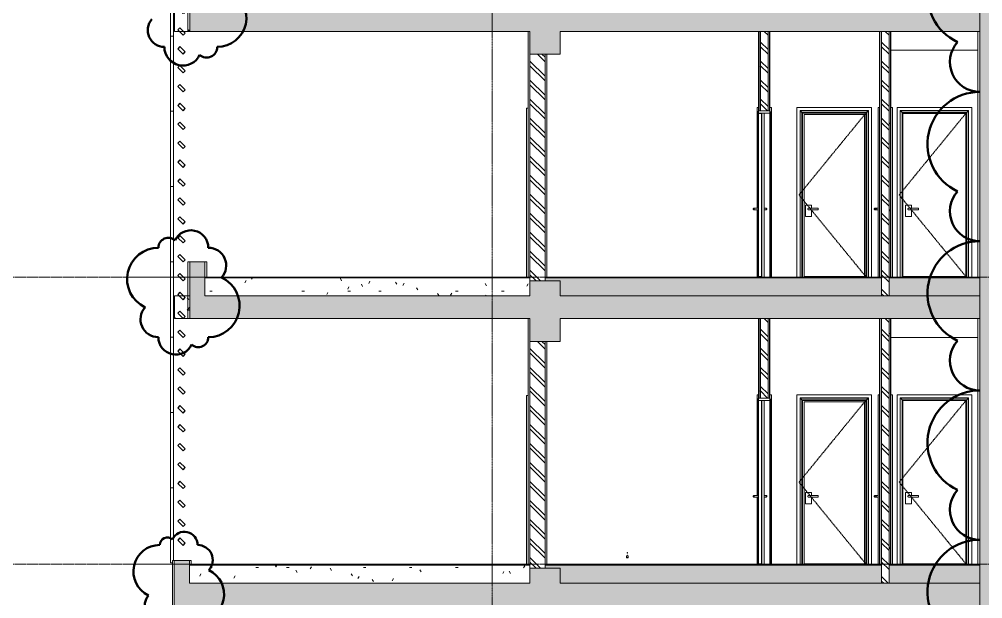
# Model space of a CAD drawing. Header units: millimetres. Extents: x 78096 to 288885, y -20632 to 149556.
# Drawn here: x 205079 to 217824, y 96045 to 103711 of the extents above; entities that cross this region are included whole.
import ezdxf

# ---------------------------------------------------------------- set-up
doc = ezdxf.new("R2010")
doc.units = ezdxf.units.MM
doc.linetypes.add('Centre', pattern=[31.75, 6.35, -4.7625, 15.875, -4.7625])
doc.linetypes.add('Grid Line', pattern=[22.225, 12.7, -3.175, 3.175, -3.175])
for name, color, linetype, lineweight in [('A-DETL', 90, 'Continuous', 9), ('A-DETL-GENF', 92, 'Continuous', 9), ('A-DOOR', 31, 'Continuous', 9), ('A-DOOR-FRAM', 31, 'Continuous', 9), ('A-FLOR', 192, 'Continuous', 9), ('A-FLOR-FNSH', 192, 'Continuous', 35), ('A-FLOR-LEVL', 51, 'Continuous', 9), ('A-FLOR-MCUT', 51, 'Continuous', 9), ('A-FLOR-PATT', 8, 'Continuous', 35), ('A-GENM', 13, 'Continuous', 9), ('A-GLAZ-CWMG', 51, 'Continuous', 9), ('A-WALL', 113, 'Continuous', 9), ('A-WALL-FNSH', 113, 'Continuous', 25), ('A-WALL-PATT', 111, 'Continuous', 25), ('G-ANNO-REVC', 71, 'Continuous', 50), ('P-SANR-FIXT', 6, 'Continuous', 9), ('S-BEAM', 12, 'Continuous', 9), ('S-GRID', 1, 'Continuous', 9)]:
    doc.layers.add(name, color=color, linetype=linetype, lineweight=lineweight)
pattern_1 = [(0, (230762.54, 117385), (812.8, 203.2), [33.528, -576.072, 33.528, -576.072, -3251.2]), (0, (230762.54, 117385), (812.8, 203.2), [-1219.2, 33.528, -1185.672, 33.528, -576.072, -1422.4]), (0, (230762.54, 117385), (812.8, 203.2), [-3048, 33.528, -372.872, 33.528, -982.472]), (120, (231067.34, 117486.6), (-582.3764, 602.3054), [33.528, -576.072, 33.528, -3827.272]), (120, (231067.34, 117486.6), (-582.3764, 602.3054), [-643.128, -576.072, 33.528, -1185.672, -2032]), (120, (231067.34, 117486.6), (-582.3764, 602.3054), [-2438.4, 33.528, -576.072, 33.528, -1388.872]), (120, (231067.34, 117486.6), (-582.3764, 602.3054), [-3081.528, -372.872, 33.528, -982.472]), (240, (231168.94, 117893), (-230.4236, -805.5054), [33.528, -576.072, 33.528, -3827.272]), (240, (231168.94, 117893), (-230.4236, -805.5054), [-643.128, -576.072, 33.528, -1185.672, -2032]), (240, (231168.94, 117893), (-230.4236, -805.5054), [-2438.4, 33.528, -576.072, 33.528, -1388.872]), (240, (231168.94, 117893), (-230.4236, -805.5054), [-3081.528, -372.872, 33.528, -982.472])]
pattern_2 = [(50, (5066.1, 117385), (728.737, -63.756), [76.2, -838.2]), (355, (5066.1, 117385), (-140.972, 764.228), [60.96, -670.56]), (100.451, (5126.8, 117379.7), (587.77, 700.467), [64.76, -712.36]), (46.184, (5066.1, 117588.2), (1084.316, -168.17), [114.3, -1257.3]), (96.636, (5156.4, 117574.2), (949.61, 989.71), [97.14, -1068.54]), (351.184, (5066.1, 117588.2), (949.62, 989.7), [91.44, -1005.84]), (21, (5167.7, 117537.4), (606.458, -409.06), [76.2, -838.2]), (326, (5167.7, 117537.4), (247.208, 736.753), [60.96, -670.56]), (71.451, (5218.2, 117503.3), (853.668, 327.685), [64.76, -712.36]), (37.5, (5066.1, 117385), (12.3547, 338.2201), [33.528, -628.904, 33.528, -647.192, -673.1]), (37.5, (5066.1, 117385), (12.3547, 338.2201), [-1343.152, 33.528, -639.572]), (7.5, (5066.1, 117385), (267.279, 400.722), [33.528, -354.584, 33.528, -613.664, -256.54]), (7.5, (5066.1, 117385), (267.279, 400.722), [-1035.304, 33.528, -223.012]), (327.5, (4839.52, 117385), (542.3633, -22.9153), [33.528, -220.472, 33.528, -758.952, -1051.56]), (327.5, (4839.52, 117385), (542.3633, -22.9153), [-1046.48, 33.528, -1018.032]), (317.5, (4737.9, 117385), (592.517, 101.707), [33.528, -296.672, 33.528, -492.76, -746.76]), (317.5, (4737.9, 117385), (592.517, 101.707), [-856.488, 33.528, -713.232])]
pattern_3 = [(50, (230762.54, 117385), (728.7365, -63.756), [76.2, -838.2]), (355, (230762.54, 117385), (-140.972, 764.228), [60.96, -670.56]), (100.451, (230823.3, 117379.7), (587.77, 700.467), [64.76, -712.36]), (46.184, (230762.5, 117588.2), (1084.316, -168.171), [114.3, -1257.3]), (96.636, (230852.9, 117574.2), (949.61, 989.71), [97.14, -1068.54]), (351.184, (230762.5, 117588.2), (949.62, 989.7), [91.44, -1005.84]), (21, (230864.14, 117537.4), (606.458, -409.0606), [76.2, -838.2]), (326, (230864.14, 117537.4), (247.208, 736.753), [60.96, -670.56]), (71.451, (230914.7, 117503.3), (853.668, 327.685), [64.76, -712.36]), (37.5, (230762.54, 117385), (12.3547, 338.2201), [33.528, -628.904, 33.528, -647.192, -673.1]), (37.5, (230762.54, 117385), (12.3547, 338.2201), [-1343.152, 33.528, -639.572]), (7.5, (230762.54, 117385), (267.279, 400.722), [33.528, -354.584, 33.528, -613.664, -256.54]), (7.5, (230762.54, 117385), (267.279, 400.722), [-1035.304, 33.528, -223.012]), (327.5, (230535.98, 117385), (542.3633, -22.9153), [33.528, -220.472, 33.528, -758.952, -1051.56]), (327.5, (230535.98, 117385), (542.3633, -22.9153), [-1046.48, 33.528, -1018.032]), (317.5, (230434.38, 117385), (592.517, 101.707), [33.528, -296.672, 33.528, -492.76, -746.76]), (317.5, (230434.38, 117385), (592.517, 101.707), [-856.488, 33.528, -713.232])]

# ---------------------------------------------------------------- blocks, each defined once
blk = doc.blocks.new('ZZ-D - Internal Door - 900 x 2200_TYPE GENERAL-4314285-TOMH A-A')
at = {"layer": 'A-DOOR'}
for p, q in [((-9005, 98743), (-9005, 96500)), ((-8019, 98743), (-9005, 98743)), ((-8965, 96500), (-8965, 98703)), ((-8965, 98703), (-8059, 98703)), ((-8939, 98677), (-8965, 98703)), ((-8939, 98677), (-8939, 96500)), ((-8085, 98677), (-8939, 98677)), ((-8935, 98673), (-8935, 96500)), ((-8089, 98673), (-8935, 98673)), ((-8928, 98666), (-8928, 96508)), ((-8096, 98666), (-8928, 98666)), ((-8096, 96508), (-8096, 98666)), ((-8089, 96500), (-8089, 98673)), ((-8059, 98703), (-8085, 98677)), ((-8085, 96500), (-8085, 98677)), ((-8059, 96500), (-8059, 98703)), ((-8019, 98743), (-8019, 96500)), ((-8893, 97450), (-8893, 97300)), ((-8813, 97450), (-8893, 97450)), ((-8819, 97410), (-8853, 97410)), ((-8853, 97390), (-8819, 97390)), ((-8725, 97410), (-8819, 97410)), ((-8819, 97390), (-8725, 97390)), ((-8813, 97410), (-8813, 97450)), ((-8813, 97300), (-8813, 97390)), ((-8893, 97300), (-8813, 97300)), ((-8928, 96508), (-8096, 96508))]:
    blk.add_line(p, q, dxfattribs=at)
at = {"layer": 'A-DOOR', "linetype": 'Centre'}
for p, q in [((-8096, 98666), (-8978, 97587)), ((-8978, 97587), (-8096, 96508))]:
    blk.add_line(p, q, dxfattribs=at)
at = {"layer": 'A-DOOR'}
for start_param, end_param in [(4.712389, 6.283185), (3.141593, 4.712389)]:
    blk.add_ellipse((-8725, 97400), major_axis=(0, 10), ratio=0.104556, start_param=start_param, end_param=end_param, dxfattribs=at)
for points, knots in [([(-8935, 98673), (-8935, 98673), (-8935, 98673), (-8936, 98674), (-8937, 98674), (-8938, 98675), (-8939, 98676), (-8939, 98677)], [-1, -1, -1, -1, -0.75, -0.625, -0.5, -0.25, 0, 0, 0, 0]), ([(-8085, 98677), (-8086, 98676), (-8087, 98675), (-8088, 98674), (-8088, 98674), (-8089, 98673), (-8089, 98673), (-8089, 98673)], [0, 0, 0, 0, 0.25, 0.5, 0.625, 0.75, 1, 1, 1, 1]), ([(-8863, 97400), (-8863, 97401), (-8863, 97403), (-8862, 97405), (-8861, 97406), (-8860, 97407), (-8859, 97408), (-8858, 97409), (-8857, 97409), (-8857, 97409), (-8856, 97409), (-8855, 97410), (-8854, 97410), (-8854, 97410), (-8853, 97410)], [0, 0, 0, 0, 0.0833333, 0.1666667, 0.2083333, 0.25, 0.2916667, 0.3333333, 0.3541667, 0.375, 0.3958333, 0.4166667, 0.4583333, 0.5, 0.5, 0.5, 0.5]), ([(-8853, 97390), (-8853, 97390), (-8854, 97390), (-8854, 97390), (-8855, 97390), (-8856, 97390), (-8856, 97391), (-8857, 97391), (-8858, 97391), (-8859, 97392), (-8859, 97392), (-8860, 97393), (-8861, 97394), (-8862, 97395), (-8863, 97397), (-8863, 97399), (-8863, 97400)], [0.5, 0.5, 0.5, 0.5, 0.5208333, 0.5416667, 0.5625, 0.5833333, 0.6041667, 0.625, 0.6666667, 0.6875, 0.7083333, 0.75, 0.7916667, 0.8333333, 0.9166667, 1, 1, 1, 1]), ([(-8820, 97400), (-8820, 97402), (-8820, 97405), (-8820, 97408), (-8819, 97410), (-8819, 97410), (-8819, 97410)], [0, 0, 0, 0, 0.1666667, 0.3333333, 0.4166667, 0.5, 0.5, 0.5, 0.5])]:
    blk.add_open_spline(points, degree=3, knots=knots, dxfattribs=at)
blk.add_open_spline([(-8819, 97390), (-8819, 97390), (-8819, 97390), (-8820, 97391), (-8820, 97393), (-8820, 97395), (-8820, 97397), (-8820, 97399), (-8820, 97400)], degree=3, dxfattribs=at)
at = {"layer": 'A-DOOR-FRAM'}
for p, q in [((-8962, 98700), (-8062, 98700)), ((-8930, 98668), (-8930, 96500)), ((-8094, 98668), (-8930, 98668)), ((-8094, 98668), (-8094, 96500)), ((-8062, 98700), (-8062, 96500)), ((-8911, 96500), (-8911, 96508)), ((-8113, 96508), (-8113, 96500))]:
    blk.add_line(p, q, dxfattribs=at)
blk = doc.blocks.new('ZZ-D - Internal Door - 1000 x 2200_ΤΥΠΟΣ 5_WC-4307367-TOMH A-A')
at = {"layer": 'A-DOOR', "lineweight": 18}
for p, q in [((-9237, 98743), (-9257, 98743)), ((-9257, 98743), (-9257, 96500)), ((-9237, 96500), (-9237, 98743)), ((-9067, 98743), (-9087, 98743)), ((-9087, 98743), (-9087, 98713)), ((-9087, 98713), (-9087, 96500)), ((-9067, 98713), (-9067, 98743)), ((-9067, 96500), (-9067, 98713)), ((-9257, 96500), (-9237, 96500)), ((-9087, 96500), (-9067, 96500))]:
    blk.add_line(p, q, dxfattribs=at)
at = {"layer": 'A-DOOR'}
for p, q in [((-9290, 97410), (-9299, 97410)), ((-9289, 97410), (-9299, 97410)), ((-9299, 97390), (-9290, 97390)), ((-9299, 97390), (-9289, 97390)), ((-9257, 97410), (-9290, 97410)), ((-9290, 97390), (-9257, 97390))]:
    blk.add_line(p, q, dxfattribs=at)
for start_param, end_param in [(4.712389, 7.853982), (1.570796, 4.712389)]:
    blk.add_ellipse((-9289, 97400), major_axis=(0, 10), ratio=0.994519, start_param=start_param, end_param=end_param, dxfattribs=at)
for points, knots in [([(-9309, 97400), (-9309, 97402), (-9308, 97405), (-9305, 97408), (-9302, 97410), (-9299, 97410), (-9297, 97410), (-9297, 97410)], [0, 0, 0, 0, 0.1666667, 0.3333333, 0.4166667, 0.5, 0.5833333, 0.5833333, 0.5833333, 0.5833333]), ([(-9292, 97410), (-9292, 97410), (-9291, 97410), (-9290, 97410), (-9290, 97410), (-9289, 97410), (-9289, 97410), (-9288, 97410), (-9288, 97409), (-9287, 97409), (-9287, 97409), (-9287, 97409)], [0.4285634, 0.4285634, 0.4285634, 0.4285634, 0.4583333, 0.5, 0.5208333, 0.5416667, 0.5625, 0.5833333, 0.6041667, 0.625, 0.6372964, 0.6372964, 0.6372964, 0.6372964]), ([(-9287, 97391), (-9287, 97391), (-9287, 97391), (-9288, 97391), (-9288, 97390), (-9289, 97390), (-9290, 97390), (-9291, 97390), (-9291, 97390), (-9292, 97390), (-9292, 97390), (-9292, 97390)], [0.3627036, 0.3627036, 0.3627036, 0.3627036, 0.375, 0.3958333, 0.4166667, 0.4583333, 0.5, 0.5208333, 0.5416667, 0.5625, 0.5714366, 0.5714366, 0.5714366, 0.5714366])]:
    blk.add_open_spline(points, degree=3, knots=knots, dxfattribs=at)
blk.add_open_spline([(-9297, 97390), (-9297, 97390), (-9299, 97390), (-9302, 97390), (-9304, 97391), (-9306, 97393), (-9308, 97395), (-9309, 97397), (-9309, 97399), (-9309, 97400)], degree=3, dxfattribs=at)
blk = doc.blocks.new('ZZ-D - Internal Door - 900 x 2200_TYPE  WC ENTRANCE-4315241-TOMH A-A')
at = {"layer": 'A-DOOR'}
for p, q in [((-10330, 96500), (-10330, 98743)), ((-10330, 98743), (-9344, 98743)), ((-10264, 98677), (-10290, 98703)), ((-10290, 98703), (-10290, 96500)), ((-9384, 98703), (-10290, 98703)), ((-10264, 98677), (-10264, 96500)), ((-9410, 98677), (-10264, 98677)), ((-10260, 98673), (-10260, 96500)), ((-9414, 98673), (-10260, 98673)), ((-9414, 98673), (-9414, 96500)), ((-9384, 98703), (-9410, 98677)), ((-9410, 98677), (-9410, 96500)), ((-9384, 98703), (-9384, 96500)), ((-9344, 96500), (-9344, 98743)), ((-10218, 97450), (-10218, 97300)), ((-10138, 97450), (-10218, 97450)), ((-10144, 97410), (-10178, 97410)), ((-10178, 97390), (-10144, 97390)), ((-10050, 97410), (-10144, 97410)), ((-10144, 97390), (-10050, 97390)), ((-10138, 97410), (-10138, 97450)), ((-10138, 97300), (-10138, 97390)), ((-10218, 97300), (-10138, 97300)), ((-10236, 96508), (-9438, 96508))]:
    blk.add_line(p, q, dxfattribs=at)
at = {"layer": 'A-DOOR', "linetype": 'Centre'}
for p, q in [((-9421, 98666), (-10303, 97587)), ((-10303, 97587), (-9421, 96508))]:
    blk.add_line(p, q, dxfattribs=at)
at = {"layer": 'A-DOOR'}
for start_param, end_param in [(4.712389, 6.283185), (3.141593, 4.712389)]:
    blk.add_ellipse((-10050, 97400), major_axis=(0, 10), ratio=0.104556, start_param=start_param, end_param=end_param, dxfattribs=at)
for points in [[(-10260, 98673), (-10260, 98673), (-10261, 98674), (-10263, 98676), (-10264, 98677)], [(-9410, 98677), (-9411, 98676), (-9413, 98674), (-9414, 98673), (-9414, 98673)], [(-10144, 97390), (-10144, 97390), (-10145, 97390), (-10145, 97391), (-10145, 97393), (-10145, 97395), (-10145, 97397), (-10145, 97399), (-10145, 97400)]]:
    blk.add_open_spline(points, degree=3, dxfattribs=at)
for points, knots in [([(-10188, 97400), (-10188, 97401), (-10188, 97403), (-10187, 97405), (-10186, 97406), (-10185, 97407), (-10184, 97408), (-10183, 97409), (-10183, 97409), (-10182, 97409), (-10181, 97409), (-10180, 97410), (-10179, 97410), (-10179, 97410), (-10178, 97410)], [0, 0, 0, 0, 0.0833333, 0.1666667, 0.2083333, 0.25, 0.2916667, 0.3333333, 0.3541667, 0.375, 0.3958333, 0.4166667, 0.4583333, 0.5, 0.5, 0.5, 0.5]), ([(-10178, 97390), (-10178, 97390), (-10179, 97390), (-10179, 97390), (-10180, 97390), (-10181, 97390), (-10181, 97391), (-10182, 97391), (-10183, 97391), (-10184, 97392), (-10184, 97392), (-10185, 97393), (-10186, 97394), (-10187, 97395), (-10188, 97397), (-10188, 97399), (-10188, 97400)], [0.5, 0.5, 0.5, 0.5, 0.5208333, 0.5416667, 0.5625, 0.5833333, 0.6041667, 0.625, 0.6666667, 0.6875, 0.7083333, 0.75, 0.7916667, 0.8333333, 0.9166667, 1, 1, 1, 1]), ([(-10145, 97400), (-10145, 97402), (-10145, 97405), (-10145, 97408), (-10145, 97410), (-10144, 97410), (-10144, 97410)], [0, 0, 0, 0, 0.1666667, 0.3333333, 0.4166667, 0.5, 0.5, 0.5, 0.5])]:
    blk.add_open_spline(points, degree=3, knots=knots, dxfattribs=at)
at = {"layer": 'A-DOOR-FRAM'}
for p, q in [((-10287, 98700), (-9387, 98700)), ((-10255, 98668), (-10255, 96500)), ((-9419, 98668), (-10255, 98668)), ((-10236, 98649), (-10236, 96500)), ((-10236, 98649), (-9438, 98649)), ((-9438, 98649), (-9438, 96500)), ((-9419, 98668), (-9419, 96500)), ((-9387, 98700), (-9387, 96500))]:
    blk.add_line(p, q, dxfattribs=at)
blk = doc.blocks.new('ZZ-D - Internal Door - 900 x 2200_TYPE  WC ENTRANCE-V9-TOMH A-A')
at = {"layer": 'A-DOOR', "lineweight": 18}
for p, q in [((-10837, 98743), (-10857, 98743)), ((-10857, 98743), (-10857, 98703)), ((-10857, 98703), (-10843, 98677)), ((-10837, 98673), (-10837, 98743)), ((-10799, 98666), (-10837, 98666)), ((-10837, 98666), (-10837, 96508)), ((-10799, 96508), (-10799, 98666)), ((-10667, 98743), (-10687, 98743)), ((-10687, 98743), (-10687, 98673)), ((-10681, 98677), (-10667, 98703)), ((-10667, 98703), (-10667, 98743)), ((-10837, 96508), (-10799, 96508))]:
    blk.add_line(p, q, dxfattribs=at)
at = {"layer": 'A-DOOR'}
for p, q in [((-10857, 98703), (-10857, 97410)), ((-10843, 98677), (-10843, 97450)), ((-10681, 98677), (-10681, 96500)), ((-10667, 98703), (-10667, 96500)), ((-10890, 97410), (-10899, 97410)), ((-10890, 97410), (-10899, 97410)), ((-10899, 97390), (-10890, 97390)), ((-10899, 97390), (-10890, 97390)), ((-10845, 97410), (-10890, 97410)), ((-10890, 97390), (-10845, 97390)), ((-10857, 97390), (-10857, 96500)), ((-10845, 97300), (-10845, 97450)), ((-10845, 97450), (-10837, 97450)), ((-10799, 97450), (-10797, 97450)), ((-10746, 97410), (-10765, 97410)), ((-10765, 97390), (-10746, 97390)), ((-10737, 97410), (-10746, 97410)), ((-10737, 97410), (-10746, 97410)), ((-10746, 97390), (-10737, 97390)), ((-10746, 97390), (-10737, 97390)), ((-10837, 97300), (-10845, 97300)), ((-10843, 97300), (-10843, 96500)), ((-10797, 97300), (-10799, 97300))]:
    blk.add_line(p, q, dxfattribs=at)
at = {"layer": 'A-DOOR', "lineweight": 18}
for centre, start, end in [((-10836, 98681), 209.7449, 262.875), ((-10688, 98681), 277.125, 330.2551)]:
    blk.add_arc(centre, 8.06, start, end, dxfattribs=at)
at = {"layer": 'A-DOOR'}
for points, knots in [([(-10837, 98673), (-10838, 98673), (-10839, 98673), (-10840, 98674), (-10841, 98674), (-10842, 98675), (-10843, 98676), (-10843, 98677)], [0, 0, 0, 0, 0.25, 0.375, 0.5, 0.75, 1, 1, 1, 1]), ([(-10909, 97400), (-10909, 97398), (-10908, 97395), (-10905, 97392), (-10902, 97390), (-10899, 97390), (-10897, 97390), (-10897, 97390)], [0, 0, 0, 0, 0.1666667, 0.3333333, 0.4166667, 0.5, 0.5833333, 0.5833333, 0.5833333, 0.5833333]), ([(-10890, 97410), (-10890, 97410), (-10891, 97410), (-10891, 97410), (-10892, 97410), (-10892, 97410), (-10893, 97409), (-10893, 97409), (-10894, 97409), (-10894, 97408), (-10895, 97408), (-10896, 97407), (-10896, 97406), (-10897, 97405), (-10898, 97403), (-10898, 97401), (-10898, 97400)], [0.5, 0.5, 0.5, 0.5, 0.5208333, 0.5416667, 0.5625, 0.5833333, 0.6041667, 0.625, 0.6666667, 0.6875, 0.7083333, 0.75, 0.7916667, 0.8333333, 0.9166667, 1, 1, 1, 1]), ([(-10898, 97400), (-10898, 97399), (-10898, 97397), (-10897, 97395), (-10896, 97394), (-10896, 97393), (-10895, 97392), (-10894, 97391), (-10894, 97391), (-10893, 97391), (-10893, 97391), (-10892, 97390), (-10891, 97390), (-10890, 97390), (-10890, 97390)], [0, 0, 0, 0, 0.0833333, 0.1666667, 0.2083333, 0.25, 0.2916667, 0.3333333, 0.3541667, 0.375, 0.3958333, 0.4166667, 0.4583333, 0.5, 0.5, 0.5, 0.5]), ([(-10738, 97400), (-10738, 97401), (-10739, 97403), (-10739, 97405), (-10740, 97406), (-10741, 97407), (-10741, 97408), (-10742, 97409), (-10743, 97409), (-10743, 97409), (-10744, 97409), (-10744, 97410), (-10745, 97410), (-10746, 97410), (-10746, 97410)], [0, 0, 0, 0, 0.0833333, 0.1666667, 0.2083333, 0.25, 0.2916667, 0.3333333, 0.3541667, 0.375, 0.3958333, 0.4166667, 0.4583333, 0.5, 0.5, 0.5, 0.5]), ([(-10746, 97390), (-10746, 97390), (-10746, 97390), (-10745, 97390), (-10745, 97390), (-10744, 97390), (-10744, 97391), (-10743, 97391), (-10742, 97391), (-10742, 97392), (-10741, 97392), (-10741, 97393), (-10740, 97394), (-10739, 97395), (-10739, 97397), (-10738, 97399), (-10738, 97400)], [0.5, 0.5, 0.5, 0.5, 0.5208333, 0.5416667, 0.5625, 0.5833333, 0.6041667, 0.625, 0.6666667, 0.6875, 0.7083333, 0.75, 0.7916667, 0.8333333, 0.9166667, 1, 1, 1, 1]), ([(-10727, 97400), (-10727, 97402), (-10728, 97405), (-10731, 97408), (-10734, 97410), (-10737, 97410), (-10739, 97410), (-10740, 97410)], [0, 0, 0, 0, 0.1666667, 0.3333333, 0.4166667, 0.5, 0.5833333, 0.5833333, 0.5833333, 0.5833333])]:
    blk.add_open_spline(points, degree=3, knots=knots, dxfattribs=at)
for points in [[(-10897, 97410), (-10897, 97410), (-10899, 97410), (-10902, 97410), (-10904, 97409), (-10906, 97407), (-10908, 97405), (-10909, 97403), (-10909, 97401), (-10909, 97400)], [(-10740, 97390), (-10739, 97390), (-10737, 97390), (-10734, 97390), (-10732, 97391), (-10730, 97393), (-10728, 97395), (-10727, 97397), (-10727, 97399), (-10727, 97400)]]:
    blk.add_open_spline(points, degree=3, dxfattribs=at)
at = {"layer": 'A-DOOR-FRAM', "lineweight": 18}
for p, q in [((-10687, 98700), (-10837, 98700)), ((-10837, 98700), (-10837, 98668)), ((-10837, 98668), (-10687, 98668)), ((-10765, 98668), (-10797, 98668)), ((-10797, 98668), (-10797, 96500)), ((-10765, 96500), (-10765, 98668)), ((-10687, 98668), (-10687, 98700)), ((-10797, 96500), (-10765, 96500))]:
    blk.add_line(p, q, dxfattribs=at)
at = {"layer": 'A-DOOR-FRAM'}
for p, q in [((-10837, 98666), (-10837, 98668)), ((-10687, 98668), (-10687, 96500)), ((-10837, 96500), (-10837, 96508))]:
    blk.add_line(p, q, dxfattribs=at)
blk = doc.blocks.new('Doors_IntSgl - 1000x2200-4340789-TOMH A-A')
at = {"layer": 'A-DOOR'}
for p, q in [((-13887.109871, 98735), (-13907.109871, 98735)), ((-13907.109871, 98735), (-13907.109871, 96500))]:
    blk.add_line(p, q, dxfattribs=at)
blk = doc.blocks.new('Doors_IntSgl - 1000x2200-4289503-TOMH A-A')
at = {"layer": 'A-DOOR'}
for p in [(-13907.109871, 100300), (-13887.109871, 102535)]:
    blk.add_line(p, (-13907.109871, 102535), dxfattribs=at)
blk = doc.blocks.new('INT 04 Смеситель - INT 04 Смеситель-4395795-TOMH A-A')
at = {"layer": 'P-SANR-FIXT', "flags": 128}
for points in [[(-12583, 96610), (-12583, 96610), (-12583, 96610), (-12583, 96610), (-12583, 96609), (-12583, 96609), (-12583, 96609), (-12583, 96608), (-12583, 96608), (-12583, 96607), (-12583, 96607), (-12583, 96606), (-12583, 96605), (-12583, 96605), (-12583, 96604), (-12583, 96603), (-12583, 96602), (-12583, 96601), (-12583, 96600), (-12583, 96599), (-12583, 96598), (-12583, 96597), (-12583, 96595), (-12583, 96594), (-12583, 96593), (-12583, 96592), (-12583, 96590), (-12583, 96590)], [(-12573, 96655), (-12573, 96655), (-12574, 96655), (-12574, 96655), (-12574, 96655), (-12574, 96655), (-12574, 96655), (-12574, 96655), (-12574, 96655), (-12574, 96655), (-12575, 96655), (-12575, 96655), (-12575, 96655), (-12575, 96655), (-12575, 96655), (-12575, 96654), (-12575, 96654), (-12575, 96654), (-12575, 96654), (-12575, 96654), (-12575, 96654), (-12576, 96654), (-12576, 96654), (-12576, 96654), (-12576, 96654), (-12576, 96654), (-12576, 96654), (-12576, 96653), (-12576, 96653), (-12576, 96653), (-12576, 96653), (-12576, 96653), (-12576, 96653), (-12576, 96653), (-12576, 96653), (-12576, 96653), (-12576, 96652), (-12576, 96652), (-12576, 96652), (-12576, 96652), (-12576, 96652), (-12576, 96652), (-12576, 96652), (-12576, 96652), (-12576, 96651), (-12576, 96651), (-12576, 96651), (-12576, 96651), (-12576, 96651), (-12576, 96651), (-12576, 96651), (-12576, 96651), (-12576, 96651), (-12576, 96650), (-12576, 96650), (-12576, 96650), (-12576, 96650), (-12576, 96650), (-12576, 96650), (-12575, 96650), (-12575, 96650), (-12575, 96650), (-12575, 96650), (-12575, 96650), (-12575, 96649), (-12575, 96649), (-12575, 96649), (-12575, 96649), (-12575, 96649), (-12574, 96649), (-12574, 96649), (-12574, 96649), (-12574, 96649), (-12574, 96649), (-12574, 96649), (-12574, 96649), (-12574, 96649), (-12574, 96649), (-12573, 96649), (-12573, 96649)], [(-12573, 96649), (-12573, 96649), (-12573, 96649), (-12573, 96649), (-12573, 96649), (-12573, 96649), (-12573, 96649), (-12573, 96649), (-12572, 96649), (-12572, 96649), (-12572, 96649), (-12572, 96649), (-12572, 96649), (-12572, 96649), (-12572, 96649), (-12572, 96650), (-12572, 96650), (-12571, 96650), (-12571, 96650), (-12571, 96650), (-12571, 96650), (-12571, 96650), (-12571, 96650), (-12571, 96650), (-12571, 96650), (-12571, 96650), (-12571, 96650), (-12571, 96651), (-12571, 96651), (-12571, 96651), (-12571, 96651), (-12570, 96651), (-12570, 96651), (-12570, 96651), (-12570, 96651), (-12570, 96651), (-12570, 96652), (-12570, 96652), (-12570, 96652), (-12570, 96652), (-12570, 96652), (-12570, 96652), (-12570, 96652), (-12570, 96652), (-12570, 96653), (-12570, 96653), (-12570, 96653), (-12570, 96653), (-12571, 96653), (-12571, 96653), (-12571, 96653), (-12571, 96653), (-12571, 96653), (-12571, 96654), (-12571, 96654), (-12571, 96654), (-12571, 96654), (-12571, 96654), (-12571, 96654), (-12571, 96654), (-12571, 96654), (-12571, 96654), (-12571, 96654), (-12572, 96654), (-12572, 96655), (-12572, 96655), (-12572, 96655), (-12572, 96655), (-12572, 96655), (-12572, 96655), (-12572, 96655), (-12572, 96655), (-12573, 96655), (-12573, 96655), (-12573, 96655), (-12573, 96655), (-12573, 96655), (-12573, 96655), (-12573, 96655), (-12573, 96655)], [(-12563, 96590), (-12563, 96591), (-12563, 96593), (-12563, 96594), (-12563, 96595), (-12563, 96596), (-12563, 96598), (-12563, 96599), (-12563, 96600), (-12563, 96601), (-12563, 96602), (-12563, 96603), (-12563, 96604), (-12563, 96605), (-12563, 96605), (-12563, 96606), (-12563, 96607), (-12563, 96607), (-12563, 96608), (-12563, 96608), (-12563, 96609), (-12563, 96609), (-12563, 96609), (-12563, 96610), (-12563, 96610), (-12563, 96610), (-12563, 96610)]]:
    blk.add_lwpolyline(points, dxfattribs=at)
at = {"layer": 'P-SANR-FIXT'}
blk.add_arc((-12573, 96610), 10, 0, 180, dxfattribs=at)
for start_param, end_param in [(1.570796, 4.712389), (4.712389, 7.853982)]:
    blk.add_ellipse((-12573, 96590), major_axis=(10, 0), ratio=0.5, start_param=start_param, end_param=end_param, dxfattribs=at)
blk = doc.blocks.new('Rectangular Mullion - 50_100 DIAGONAL-4463840-TOMH A-A')
at = {"layer": 'A-GLAZ-CWMG', "lineweight": 25}
for p, q in [((-18493, 96849), (-18521, 96821)), ((-18521, 96821), (-18451, 96751)), ((-18422, 96779), (-18493, 96849)), ((-18451, 96751), (-18422, 96779))]:
    blk.add_line(p, q, dxfattribs=at)
blk = doc.blocks.new('Direct Shape - The_HUB-4475693-TOMH A-A')
at = {"layer": 'S-BEAM'}
blk.add_line((-7937, 103300), (-9087, 103300), dxfattribs=at)
blk = doc.blocks.new('Direct Shape - M_Concrete-Rectangular Beam_30X80_8393353-4474373-TOMH A-A')
blk.add_blockref('Direct Shape - The_HUB-4475693-TOMH A-A', (0, 0))
blk = doc.blocks.new('Direct Shape - Floor_300mm_8463875-4474388-TOMH A-A')
at = {"layer": 'A-FLOR', "lineweight": 35}
h = blk.add_hatch(dxfattribs=at)
h.set_pattern_fill('FP_7', color=250, style=0, pattern_type=2)
h.set_pattern_definition(pattern_2)
h.paths.add_polyline_path([(-18362, 103550), (-18362, 103850), (-18562, 103850), (-18562, 103550)])
at = {"layer": 'A-FLOR', "lineweight": 18}
for p, q in [((-18562, 103850), (-18562, 103550)), ((-18362, 103850), (-18562, 103850)), ((-18562, 103550), (-18362, 103550))]:
    blk.add_line(p, q, dxfattribs=at)
blk = doc.blocks.new('Direct Shape - The_HUB-4475597-TOMH A-A')
at = {"layer": 'S-BEAM'}
blk.add_line((-7937, 99500), (-9087, 99500), dxfattribs=at)
blk = doc.blocks.new('Direct Shape - M_Concrete-Rectangular Beam_30X80_8400469-4475468-TOMH A-A')
blk.add_blockref('Direct Shape - The_HUB-4475597-TOMH A-A', (0, 0))
blk = doc.blocks.new('Direct Shape - Floor_300mm_8463921-4475534-TOMH A-A')
at = {"layer": 'A-FLOR', "lineweight": 35}
h = blk.add_hatch(dxfattribs=at)
h.set_pattern_fill('FP_7', color=250, style=0, pattern_type=2)
h.set_pattern_definition(pattern_2)
h.paths.add_polyline_path([(-18362, 99750), (-18362, 100050), (-18562, 100050), (-18562, 99750)])
at = {"layer": 'A-FLOR', "lineweight": 18}
for p, q in [((-18562, 100050), (-18562, 99750)), ((-18362, 100050), (-18562, 100050)), ((-18562, 99750), (-18362, 99750))]:
    blk.add_line(p, q, dxfattribs=at)
blk = doc.blocks.new('Risen Solar Pack Solar Panel - VERTICAL - Solar Panel-4528868-TOMH A-A')
at = {"layer": 'A-GENM'}
for p, q in [((-18616, 137350), (-18616, 136354)), ((-18576, 137350), (-18616, 137350)), ((-18576, 136354), (-18576, 137350)), ((-18616, 136354), (-18576, 136354))]:
    blk.add_line(p, q, dxfattribs=at)
blk = doc.blocks.new('Risen Solar Pack Solar Panel - VERTICAL - Solar Panel-V200-TOMH A-A')
at = {"layer": 'A-GENM'}
for p, q in [((-18616, 97514), (-18616, 96518)), ((-18576, 97514), (-18616, 97514)), ((-18576, 96550), (-18576, 97514)), ((-18616, 96518), (-18592, 96518))]:
    blk.add_line(p, q, dxfattribs=at)
blk = doc.blocks.new('Family - ___-4987892-TOMH A-A')
at = {"layer": 'G-ANNO-REVC'}
for centre, radius, start, end in [((-17998, 103729), 385, 270, 64.7912), ((-18698, 103564), 220, 138.1897, 270), ((-18453, 103344), 245, 180, 334.7912), ((-18138, 103344), 140, 228.1897, 0), ((-18645, 100688), 132, 48.1897, 180), ((-18348, 100688), 231, 0, 154.7912), ((-18777, 100274), 414, 90, 244.7912), ((-18117, 100452), 237, 318.1897, 90), ((-18117, 99919), 414, 270, 64.7912), ((-18777, 99742), 237, 138.1897, 270), ((-18546, 99505), 231, 180, 334.7912), ((-18249, 99505), 132, 228.1897, 0), ((-18433, 96756), 175, 0, 154.7912), ((-18758, 96406), 350, 90, 244.7912), ((-18658, 96756), 100, 48.1897, 180), ((-18258, 96556), 200, 318.1897, 90), ((-18258, 96106), 350, 270, 64.7912), ((-18758, 95956), 200, 138.1897, 270)]:
    blk.add_arc(centre, radius, start, end, dxfattribs=at)
blk = doc.blocks.new('Family - ___-4988021-TOMH A-A')
at = {"layer": 'G-ANNO-REVC'}
for centre, radius, start, end in [((-7912, 104034), 691, 90, 244.7912), ((-7912, 103145), 395, 138.1897, 270), ((-7912, 102059), 691, 90, 244.7912), ((-7912, 101170), 395, 138.1897, 270), ((-7912, 100084), 691, 90, 244.7912), ((-7912, 99195), 395, 138.1897, 270), ((-7912, 98109), 691, 90, 244.7912), ((-7912, 97220), 395, 138.1897, 270), ((-7912, 96134), 691, 90, 244.7912)]:
    blk.add_arc(centre, radius, start, end, dxfattribs=at)

msp = doc.modelspace()

# ---------------------------------------------------------------- hatches: boundary and pattern name
at = {"layer": 'A-DETL-GENF'}
h = msp.add_hatch(dxfattribs=at)
h.set_pattern_fill('FP_7', color=50, style=0, pattern_type=2)
h.set_pattern_definition(pattern_3)
h.paths.add_polyline_path([(217784.424, 82800), (218184.412, 82800), (218184.412, 141050), (217784.412, 141050), (217784.424, 82884.048)])
h = msp.add_hatch(dxfattribs=at)
h.set_pattern_fill('FP_7', color=50, style=0, pattern_type=2)
h.set_pattern_definition(pattern_3)
h.paths.add_polyline_path([(244184.346, 102184.219), (244384.346, 102184.219), (244384.346, 104290.722), (244184.346, 104290.722), (244184.346, 103850), (241734.387, 103850), (241734.387, 104050), (241334.387, 104050), (241334.387, 103850), (230084.458, 103850), (230084.458, 103550), (241324.621, 103550), (241324.621, 103250), (241734.387, 103250), (241734.387, 103550), (244184.346, 103550), (244184.346, 102354.191)])
h.paths.add_polyline_path([(211834.399, 103250), (212234.399, 103250), (212234.399, 103550), (217784.412, 103550), (217784.412, 103850), (212234.399, 103850), (212234.399, 104050), (211834.399, 104050), (211834.399, 103850), (207534.458, 103850), (207534.458, 104300), (207334.458, 104300), (207334.458, 103550), (211834.399, 103550)])
h.paths.add_polyline_path([(227584.412, 103550), (229484.553, 103550), (229484.553, 103850), (227584.412, 103850), (227584.412, 103610.329)])
h.paths.add_polyline_path([(229684.27, 103550), (229684.458, 103550), (229684.27, 103610.329)])
h = msp.add_hatch(dxfattribs=at)
h.set_pattern_fill('FP_7', color=50, style=0, pattern_type=2)
h.set_pattern_definition(pattern_3)
h.paths.add_polyline_path([(244184.346, 98357.768), (244384.346, 98357.768), (244384.346, 100300), (244184.346, 100300), (244184.346, 100050), (241734.387, 100050), (241734.387, 100250), (241334.387, 100250), (241334.387, 100050), (230084.458, 100050), (230084.458, 99750), (241324.621, 99750), (241324.621, 99450), (241734.387, 99450), (241734.387, 99750), (244184.346, 99750), (244184.346, 98585.776)])
h.paths.add_polyline_path([(211834.399, 99450), (212234.399, 99450), (212234.399, 99750), (217784.412, 99750), (217784.412, 100050), (212234.399, 100050), (212234.399, 100250), (211834.399, 100250), (211834.399, 100050), (207534.458, 100050), (207534.458, 100500), (207334.458, 100500), (207334.458, 99750), (211834.399, 99750), (211834.399, 99527.88)])
h.paths.add_polyline_path([(227584.412, 99750), (229484.553, 99750), (229484.553, 100050), (227584.412, 100050), (227584.412, 99841.915)])
h.paths.add_polyline_path([(229684.27, 99750), (229684.458, 99750), (229684.27, 99841.915)])
h = msp.add_hatch(dxfattribs=at)
h.set_pattern_fill('FP_7', color=50, style=0, pattern_type=2)
h.set_pattern_definition(pattern_3)
h.paths.add_polyline_path([(244184.346, 95200.819), (244384.346, 95200.819), (244384.346, 96710.241), (244184.346, 96710.241), (244184.346, 96250), (241734.387, 96250), (241734.387, 96450), (241334.387, 96450), (241334.387, 96250), (230084.458, 96250), (230084.458, 95950), (241324.621, 95950), (241324.621, 95650), (241734.387, 95650), (241734.387, 95950), (244184.346, 95950)])
h.paths.add_polyline_path([(212234.399, 95650), (212234.399, 95950), (217784.412, 95950), (217784.412, 96250), (212234.399, 96250), (212234.399, 96450), (211834.399, 96450), (211834.399, 96250), (207329.458, 96250), (207329.458, 96550), (207129.458, 96550), (207129.458, 95950), (211834.399, 95950), (211834.399, 95650), (212190.132, 95650)])
h.paths.add_polyline_path([(227584.412, 95950), (229484.553, 95950), (229484.553, 96250), (227584.412, 96250), (227584.412, 96073.5)])
h.paths.add_polyline_path([(229684.27, 95950), (229684.458, 95950), (229684.27, 96073.5)])
at = {"layer": 'A-FLOR-PATT', "lineweight": 9}
h = msp.add_hatch(dxfattribs=at)
h.set_pattern_fill('FP_2', color=256, style=0, pattern_type=2)
h.set_pattern_definition(pattern_1)
h.paths.add_polyline_path([(210171.851, 100050), (211834.345, 100050), (211834.345, 100290), (207534.458, 100290), (207534.458, 100050), (209768.195, 100050)])
h = msp.add_hatch(dxfattribs=at)
h.set_pattern_fill('FP_2', color=256, style=0, pattern_type=2)
h.set_pattern_definition(pattern_1)
h.paths.add_polyline_path([(229484.553, 100050), (229484.553, 100290), (227584.424, 100290), (227584.424, 100050), (229143.687, 100050)])
h.paths.add_polyline_path([(212234.399, 100050), (216484.346, 100050), (216484.346, 100290), (212034.345, 100290), (212034.345, 100250), (212234.399, 100250), (212234.399, 100060.85)])
h.paths.add_polyline_path([(242135.279, 100050), (242135.279, 100290), (230084.458, 100290), (230084.458, 100050), (241334.387, 100050), (241334.387, 100250), (241734.387, 100250), (241734.387, 100050), (242060.681, 100050)])
h.paths.add_polyline_path([(229684.27, 100050), (229684.458, 100050), (229684.27, 100155.949)])
h.paths.add_polyline_path([(216584.346, 100050), (217784.412, 100050.12), (217784.412, 100290), (216584.346, 100290), (216584.346, 100155.949)])
h.paths.add_polyline_path([(218184.424, 100050), (218209.424, 100050), (218209.424, 100290), (218184.424, 100290), (218184.424, 100155.949)])
h.paths.add_polyline_path([(224384.412, 100050), (224384.412, 100290), (222834.424, 100290), (222834.424, 100050), (224299.814, 100050)])
h = msp.add_hatch(dxfattribs=at)
h.set_pattern_fill('FP_2', color=256, style=0, pattern_type=2)
h.set_pattern_definition(pattern_1)
h.paths.add_polyline_path([(210171.851, 96250), (211834.345, 96250), (211834.345, 96490), (207329.458, 96490), (207329.458, 96250), (209768.195, 96250)])
h = msp.add_hatch(dxfattribs=at)
h.set_pattern_fill('FP_2', color=256, style=0, pattern_type=2)
h.set_pattern_definition(pattern_1)
h.paths.add_polyline_path([(235602.184, 96250), (241334.387, 96250), (241334.387, 96450), (241734.387, 96450), (241734.387, 96250), (242135.279, 96250), (242135.279, 96490), (230084.458, 96490), (230084.458, 96250), (235198.528, 96250)])
h.paths.add_polyline_path([(224384.412, 96250), (224384.412, 96490), (222584.424, 96490), (222584.424, 96250), (224299.814, 96250)])
h.paths.add_polyline_path([(212234.399, 96250), (216484.346, 96250), (216484.346, 96490), (212034.345, 96490), (212034.345, 96450), (212234.399, 96450), (212234.399, 96260.85)])
h.paths.add_polyline_path([(227932.718, 96250), (229484.553, 96250), (229484.553, 96490), (227584.412, 96490), (227584.412, 96250)])
h.paths.add_polyline_path([(216584.346, 96250), (217784.412, 96250.12), (217784.412, 96490), (216584.346, 96490), (216584.346, 96387.535)])
h.paths.add_polyline_path([(229684.27, 96250), (229684.458, 96250), (229684.27, 96387.535)])
h.paths.add_polyline_path([(222334.424, 96278.947), (222384.424, 96278.947), (222384.424, 96490), (222334.424, 96490), (222334.424, 96387.535)])
at = {"layer": 'A-WALL-PATT', "lineweight": 9}
h = msp.add_hatch(dxfattribs=at)
h.set_pattern_fill('FP_2', color=256, style=0, pattern_type=2)
h.set_pattern_definition(pattern_1)
h.paths.add_polyline_path([(214884.327, 102500), (214884.327, 103550), (214864.327, 103550), (214864.327, 102500)])
h = msp.add_hatch(dxfattribs=at)
h.set_pattern_fill('FP_15', color=256, angle=-225, style=0, pattern_type=2)
h.set_pattern_definition([(315, (214859.33, 101925), (125.724, 125.724), []), (315, (215049.83, 101925), (125.724, 125.724), [])])
h.paths.add_polyline_path([(214984.327, 102500), (214984.327, 103550), (214884.327, 103550), (214884.327, 102500)])
h = msp.add_hatch(dxfattribs=at)
h.set_pattern_fill('FP_2', color=256, style=0, pattern_type=2)
h.set_pattern_definition(pattern_1)
h.paths.add_polyline_path([(216464.346, 100290), (216484.346, 100290), (216484.346, 103550), (216464.346, 103550), (216464.346, 100300)])
h = msp.add_hatch(dxfattribs=at)
h.set_pattern_fill('FP_14', color=256, angle=-225, style=0, pattern_type=2)
h.set_pattern_definition([(315, (216459.35, 101925), (125.724, 125.724), []), (315, (216649.85, 101925), (125.724, 125.724), [])])
h.paths.add_polyline_path([(216584.346, 100050), (216584.346, 103550), (216484.346, 103550), (216484.346, 100050)])
h = msp.add_hatch(dxfattribs=at)
h.set_pattern_fill('FP_2', color=256, style=0, pattern_type=2)
h.set_pattern_definition(pattern_1)
h.paths.add_polyline_path([(216604.346, 100290), (216604.346, 103550), (216584.346, 103550), (216584.346, 100290)])
h = msp.add_hatch(dxfattribs=at)
h.set_pattern_fill('FP_34', color=256, angle=-225, style=0, pattern_type=2)
h.set_pattern_definition([(315, (211809.35, 101925), (125.724, 125.724), []), (315, (211999.85, 101925), (125.724, 125.724), [])])
h.paths.add_polyline_path([(211834.399, 100050), (211834.399, 100250), (212034.345, 100250), (212034.345, 103250), (211834.399, 103250), (211834.345, 100050)])
h = msp.add_hatch(dxfattribs=at)
h.set_pattern_fill('FP_2', color=256, style=0, pattern_type=2)
h.set_pattern_definition(pattern_1)
h.paths.add_polyline_path([(214884.327, 98700), (214884.327, 99750), (214864.327, 99750), (214864.327, 98700)])
h = msp.add_hatch(dxfattribs=at)
h.set_pattern_fill('FP_10', color=256, angle=-225, style=0, pattern_type=2)
h.set_pattern_definition([(315, (214859.33, 98125), (125.724, 125.724), []), (315, (215049.83, 98125), (125.724, 125.724), [])])
h.paths.add_polyline_path([(214984.327, 98700), (214984.327, 99750), (214884.327, 99750), (214884.327, 98700)])
h = msp.add_hatch(dxfattribs=at)
h.set_pattern_fill('FP_9', color=256, angle=-225, style=0, pattern_type=2)
h.set_pattern_definition([(315, (216459.35, 98125), (125.724, 125.724), []), (315, (216649.85, 98125), (125.724, 125.724), [])])
h.paths.add_polyline_path([(216584.346, 96250), (216584.346, 99750), (216484.346, 99750), (216484.346, 96250)])
h = msp.add_hatch(dxfattribs=at)
h.set_pattern_fill('FP_2', color=256, style=0, pattern_type=2)
h.set_pattern_definition(pattern_1)
h.paths.add_polyline_path([(216584.346, 96490), (216604.346, 96490), (216604.346, 99750), (216584.346, 99750), (216584.346, 96500)])
h = msp.add_hatch(dxfattribs=at)
h.set_pattern_fill('FP_8', color=256, angle=-225, style=0, pattern_type=2)
h.set_pattern_definition([(315, (211809.35, 98125), (125.724, 125.724), []), (315, (211999.84, 98125), (125.724, 125.724), [])])
h.paths.add_polyline_path([(211834.399, 96250), (211834.399, 96450), (212034.345, 96450), (212034.345, 99450), (211834.399, 99450), (211834.345, 96250)])

# ---------------------------------------------------------------- linework, layer by layer
at = {"layer": 'A-DETL', "lineweight": 18}
for p, q in [((217784.412, 141050), (217784.412, 89933.458)), ((207334.458, 103850), (207334.458, 103550)), ((207334.458, 103550), (211834.399, 103550)), ((211834.399, 103550), (211834.399, 103250)), ((212234.399, 103250), (212234.399, 103550)), ((212234.399, 103550), (217784.412, 103550)), ((211834.399, 103250), (212234.399, 103250)), ((207534.458, 100500), (207334.458, 100500)), ((207334.458, 100500), (207334.458, 100050)), ((207534.458, 100050), (207534.458, 100500)), ((212234.399, 100250), (211834.399, 100250)), ((211834.399, 100250), (211834.399, 100050)), ((212234.399, 100050), (212234.399, 100250)), ((207334.458, 100050), (207334.458, 99750)), ((211834.399, 100050), (207534.458, 100050)), ((217784.412, 100050), (212234.399, 100050)), ((207334.458, 99750), (211834.399, 99750)), ((211834.399, 99750), (211834.399, 99450)), ((212234.399, 99450), (212234.399, 99750)), ((212234.399, 99750), (217784.412, 99750)), ((211834.399, 99450), (212234.399, 99450)), ((207329.458, 96550), (207129.458, 96550)), ((207129.458, 96550), (207129.458, 96216.992)), ((207329.458, 96250), (207329.458, 96550)), ((212234.399, 96450), (211834.399, 96450)), ((211834.399, 96450), (211834.399, 96250)), ((212234.399, 96250), (212234.399, 96450)), ((211834.399, 96250), (207329.458, 96250)), ((217784.412, 96250), (212234.399, 96250)), ((207129.458, 96216.992), (207129.458, 95950))]:
    msp.add_line(p, q, dxfattribs=at)
at = {"layer": 'A-FLOR-FNSH', "color": 7, "lineweight": 18}
for p, q in [((211834.345, 100300), (207559.458, 100300)), ((211834.345, 100050), (211834.345, 100300)), ((216459.346, 100300), (212059.345, 100300)), ((217759.424, 100300), (216609.346, 100300)), ((211809.345, 96500), (207354.458, 96500)), ((211834.345, 96500), (211834.345, 96250)), ((216459.346, 96500), (212059.345, 96500)), ((217759.424, 96500), (216609.346, 96500))]:
    msp.add_line(p, q, dxfattribs=at)
at = {"layer": 'A-FLOR-LEVL', "linetype": 'Centre'}
for p, q in [((192334.611, 100300), (278486.268, 100300)), ((192334.611, 96500), (278486.268, 96500))]:
    msp.add_line(p, q, dxfattribs=at)
at = {"layer": 'A-FLOR-MCUT', "lineweight": 18}
for p, q in [((207559.458, 100300), (207559.458, 100290)), ((212059.345, 100300), (212059.345, 100290)), ((217759.424, 100290), (217759.424, 100300)), ((211834.345, 100290), (207559.458, 100290)), ((216484.346, 100290), (212059.345, 100290)), ((216484.346, 100050), (216484.346, 100290)), ((217759.424, 100290), (216584.346, 100290)), ((216584.346, 100290), (216584.346, 100050)), ((207354.458, 96500), (207354.458, 96490)), ((211834.345, 96490), (207354.458, 96490)), ((212059.345, 96500), (212059.345, 96490)), ((216459.346, 96490), (212059.345, 96490)), ((216459.346, 96490), (216459.346, 96500)), ((216609.346, 96500), (216609.346, 96490)), ((217759.424, 96490), (216609.346, 96490)), ((217759.424, 96490), (217759.424, 96500))]:
    msp.add_line(p, q, dxfattribs=at)
at = {"layer": 'A-WALL', "lineweight": 18}
for p, q in [((207334.345, 103550), (207334.345, 104100)), ((211834.345, 103550), (211834.345, 100300)), ((214864.327, 102500), (214864.327, 103550)), ((214884.327, 102500), (214884.327, 103550)), ((214984.327, 102500), (214984.327, 103550)), ((215004.327, 102500), (215004.327, 103550)), ((216464.346, 100290), (216464.346, 103550)), ((216484.346, 100290), (216484.346, 103550)), ((216584.346, 100290), (216584.346, 103550)), ((216604.346, 100290), (216604.346, 103550)), ((212034.345, 103250), (212034.345, 100250)), ((207196.174, 100300), (207120.551, 100300)), ((207309.458, 100300), (207252.742, 100300)), ((207334.345, 99750), (207334.345, 100300)), ((216459.346, 100300), (216459.346, 100290)), ((216609.346, 100290), (216609.346, 100300)), ((207534.458, 100290), (207559.458, 100290)), ((212034.345, 100290), (212059.345, 100290)), ((217759.424, 100290), (217784.412, 100290)), ((211834.345, 99750), (211834.345, 96500)), ((214864.327, 98700), (214864.327, 99750)), ((214884.327, 98700), (214884.327, 99750)), ((214984.327, 98700), (214984.327, 99750)), ((215004.327, 98700), (215004.327, 99750)), ((216464.346, 96490), (216464.346, 99750)), ((216484.346, 96250), (216484.346, 99750)), ((216584.346, 96250), (216584.346, 99750)), ((216604.346, 96490), (216604.346, 99750)), ((212034.345, 99450), (212034.345, 96450)), ((207329.458, 96490), (207354.458, 96490)), ((212034.345, 96490), (212059.345, 96490)), ((216459.346, 96490), (216484.346, 96490)), ((216584.346, 96490), (216609.346, 96490)), ((217759.424, 96490), (217784.412, 96490))]:
    msp.add_line(p, q, dxfattribs=at)
at = {"layer": 'A-WALL', "color": 7, "lineweight": 18}
for p, q in [((214864.327, 102500), (215004.327, 102500)), ((214864.327, 98700), (215004.327, 98700))]:
    msp.add_line(p, q, dxfattribs=at)
at = {"layer": 'A-WALL-FNSH', "color": 7, "lineweight": 18}
for p, q in [((207309.458, 104300), (207309.458, 103550)), ((207309.458, 103550), (207334.345, 103550)), ((211809.345, 103550), (211809.345, 100300)), ((214859.327, 103550), (214859.327, 102500)), ((215009.327, 102500), (215009.327, 103550)), ((216459.346, 103550), (216459.346, 100300)), ((216609.346, 100300), (216609.346, 103550)), ((217759.424, 103550), (217759.424, 100300)), ((212059.345, 100300), (212059.345, 103250)), ((214859.327, 102500), (214864.327, 102500)), ((215004.327, 102500), (215009.327, 102500)), ((207309.458, 100500), (207309.458, 99750)), ((207334.458, 100500), (207309.458, 100500)), ((207559.458, 100500), (207534.458, 100500)), ((207559.458, 100300), (207559.458, 100500)), ((211809.345, 100300), (211834.345, 100300)), ((207309.458, 99750), (207334.345, 99750)), ((211809.345, 99750), (211809.345, 96500)), ((214859.327, 99750), (214859.327, 98700)), ((215009.327, 98700), (215009.327, 99750)), ((216459.346, 99750), (216459.346, 96500)), ((216609.346, 96500), (216609.346, 99750)), ((217759.424, 99750), (217759.424, 96500)), ((212059.345, 96500), (212059.345, 99450)), ((214859.327, 98700), (214864.327, 98700)), ((215004.327, 98700), (215009.327, 98700)), ((207129.458, 96550), (207104.458, 96550)), ((207104.458, 96550), (207104.458, 95950)), ((207354.458, 96550), (207329.458, 96550)), ((207354.458, 96500), (207354.458, 96550)), ((211809.345, 96500), (211834.345, 96500))]:
    msp.add_line(p, q, dxfattribs=at)
at = {"layer": 'S-GRID', "linetype": 'Grid Line'}
msp.add_line((211334.389, 78125.107), (211334.389, 148256.175), dxfattribs=at)

# ---------------------------------------------------------------- block references
at = {"layer": 'A-DOOR-FRAM'}
for name, p in [('Doors_IntSgl - 1000x2200-4289503-TOMH A-A', (225696.455, 0)), ('ZZ-D - Internal Door - 900 x 2200_TYPE  WC ENTRANCE-V9-TOMH A-A', (225696.455, 3800)), ('ZZ-D - Internal Door - 900 x 2200_TYPE  WC ENTRANCE-4315241-TOMH A-A', (225696.455, 3800)), ('ZZ-D - Internal Door - 1000 x 2200_ΤΥΠΟΣ 5_WC-4307367-TOMH A-A', (225696.455, 3800)), ('ZZ-D - Internal Door - 900 x 2200_TYPE GENERAL-4314285-TOMH A-A', (225696.455, 3800)), ('Doors_IntSgl - 1000x2200-4340789-TOMH A-A', (225696.455, 0)), ('ZZ-D - Internal Door - 900 x 2200_TYPE  WC ENTRANCE-V9-TOMH A-A', (225696.455, 0)), ('ZZ-D - Internal Door - 900 x 2200_TYPE  WC ENTRANCE-4315241-TOMH A-A', (225696.455, 0)), ('ZZ-D - Internal Door - 1000 x 2200_ΤΥΠΟΣ 5_WC-4307367-TOMH A-A', (225696.455, 0)), ('ZZ-D - Internal Door - 900 x 2200_TYPE GENERAL-4314285-TOMH A-A', (225696.455, 0))]:
    msp.add_blockref(name, p, dxfattribs=at)
at = {"layer": 'A-FLOR', "lineweight": 18}
for name in ['Direct Shape - Floor_300mm_8463875-4474388-TOMH A-A', 'Direct Shape - Floor_300mm_8463921-4475534-TOMH A-A']:
    msp.add_blockref(name, (225696.455, 0), dxfattribs=at)
at = {"layer": 'A-GENM'}
for name, p in [('Risen Solar Pack Solar Panel - VERTICAL - Solar Panel-4528868-TOMH A-A', (225696.455, -32865)), ('Risen Solar Pack Solar Panel - VERTICAL - Solar Panel-4528868-TOMH A-A', (225696.455, -33861)), ('Risen Solar Pack Solar Panel - VERTICAL - Solar Panel-4528868-TOMH A-A', (225696.455, -34856.5)), ('Risen Solar Pack Solar Panel - VERTICAL - Solar Panel-4528868-TOMH A-A', (225696.455, -35852.5)), ('Risen Solar Pack Solar Panel - VERTICAL - Solar Panel-4528868-TOMH A-A', (225696.455, -36848.5)), ('Risen Solar Pack Solar Panel - VERTICAL - Solar Panel-4528868-TOMH A-A', (225696.455, -37844)), ('Risen Solar Pack Solar Panel - VERTICAL - Solar Panel-4528868-TOMH A-A', (225696.455, -38840)), ('Risen Solar Pack Solar Panel - VERTICAL - Solar Panel-V200-TOMH A-A', (225696.455, 0))]:
    msp.add_blockref(name, p, dxfattribs=at)
at = {"layer": 'A-GLAZ-CWMG'}
for p in [(225696.455, 6750), (225696.455, 6500), (225696.455, 6250), (225696.455, 6000), (225696.455, 5750), (225696.455, 5500), (225696.455, 5250), (225696.455, 5000), (225696.455, 4750), (225696.455, 4500), (225696.455, 4250), (225696.455, 4000), (225696.455, 3750), (225696.455, 3500), (225696.455, 3250), (225696.455, 3000), (225696.455, 2750), (225696.455, 2500), (225696.455, 2250), (225696.455, 2000), (225696.455, 1750), (225696.455, 1500), (225696.455, 1250), (225696.455, 1000), (225696.455, 750), (225696.455, 500), (225696.455, 250), (225696.455, 0)]:
    msp.add_blockref('Rectangular Mullion - 50_100 DIAGONAL-4463840-TOMH A-A', p, dxfattribs=at)
at = {"layer": 'G-ANNO-REVC'}
for name in ['Family - ___-4987892-TOMH A-A', 'Family - ___-4988021-TOMH A-A']:
    msp.add_blockref(name, (225696.455, 0), dxfattribs=at)
at = {"layer": 'P-SANR-FIXT'}
msp.add_blockref('INT 04 Смеситель - INT 04 Смеситель-4395795-TOMH A-A', (225696.455, 0), dxfattribs=at)
at = {"layer": 'S-BEAM'}
for name in ['Direct Shape - M_Concrete-Rectangular Beam_30X80_8393353-4474373-TOMH A-A', 'Direct Shape - M_Concrete-Rectangular Beam_30X80_8400469-4475468-TOMH A-A']:
    msp.add_blockref(name, (225696.455, 0), dxfattribs=at)

doc.saveas('drawing.dxf')
